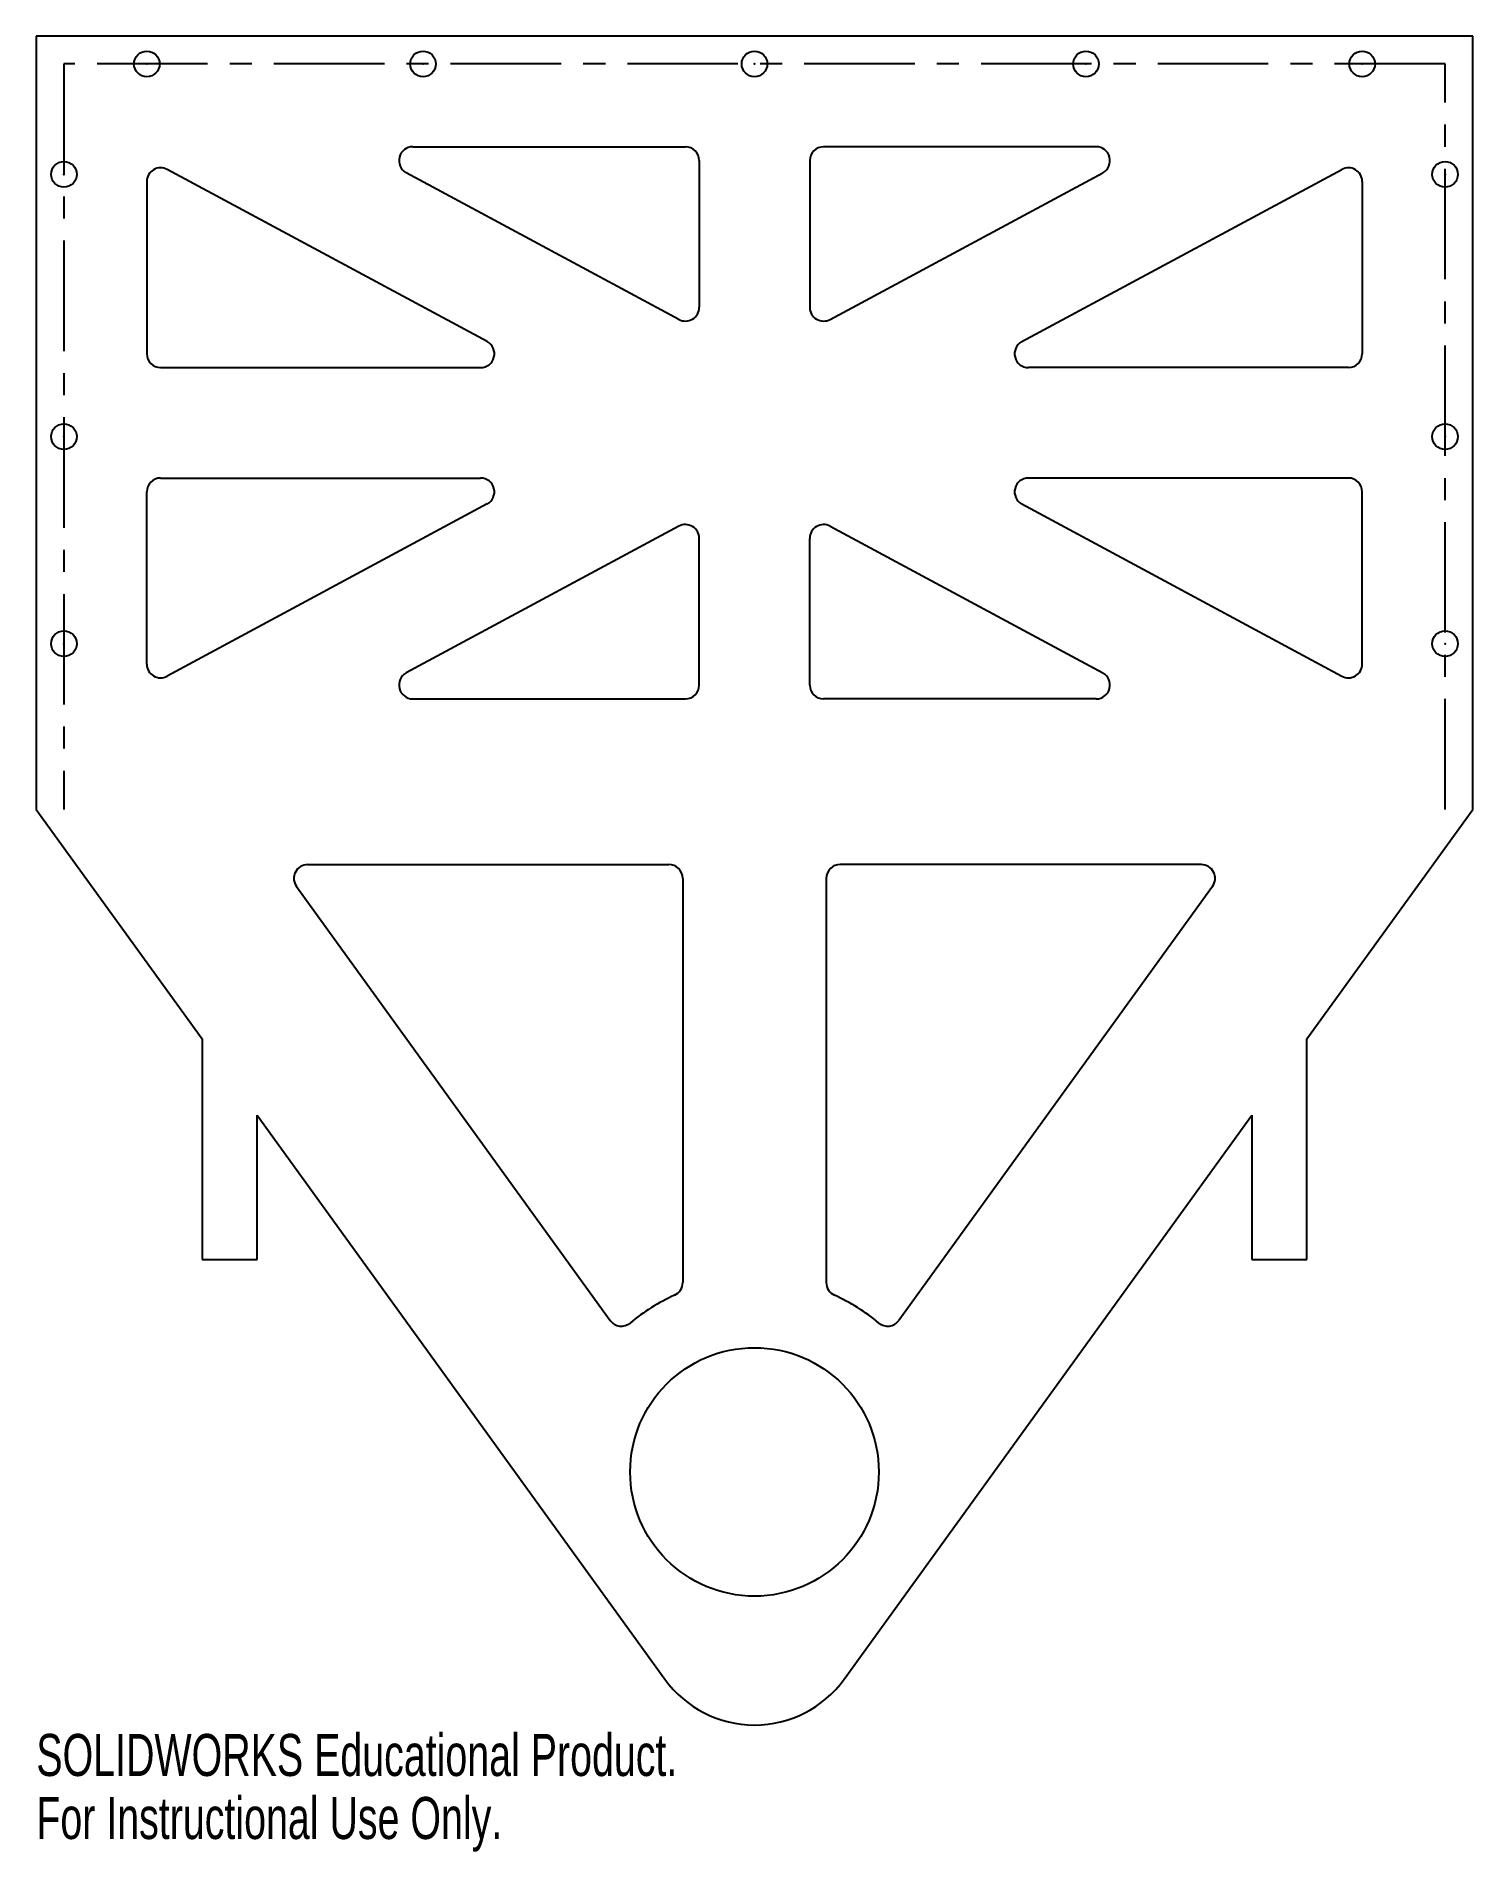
# Model space of a CAD drawing. Header units: inches. Extents: x -3.25 to 3.25, y -6.47 to 1.75.
import ezdxf

# ---------------------------------------------------------------- set-up
doc = ezdxf.new("R2010")
doc.units = ezdxf.units.IN
doc.header["$MEASUREMENT"] = 0
doc.header["$PDSIZE"] = -1
doc.linetypes.add('CENTERX2', pattern=[0.8, 0.5, -0.1, 0.1, -0.1])
doc.styles.add('SLDTEXTSTYLE0', font='TXT', dxfattribs={"width": 0.7})

msp = doc.modelspace()

# ---------------------------------------------------------------- linework, layer by layer
at = {"color": 7, "linetype": 'Continuous', "lineweight": 25}
for p, q in [((-3.25, 1.75), (-3.25, -1.75)), ((3.25, 1.75), (-3.25, 1.75)), ((3.25, -1.75), (3.25, 1.75)), ((-1.5462, 1.25), (-0.3125, 1.25)), ((1.5462, 1.25), (0.3125, 1.25)), ((-0.25, 1.1875), (-0.25, 0.5232)), ((0.25, 1.1875), (0.25, 0.5232)), ((-2.75, 1.0922), (-2.75, 0.3125)), ((-1.2099, 0.3675), (-2.6579, 1.1472)), ((-0.3421, 0.4682), (-1.5758, 1.1325)), ((0.3421, 0.4682), (1.5758, 1.1325)), ((1.2099, 0.3675), (2.6579, 1.1472)), ((2.75, 1.0922), (2.75, 0.3125)), ((-2.6875, 0.25), (-1.2395, 0.25)), ((2.6875, 0.25), (1.2395, 0.25)), ((-2.75, -1.0922), (-2.75, -0.3125)), ((-2.6875, -0.25), (-1.2395, -0.25)), ((2.6875, -0.25), (1.2395, -0.25)), ((2.75, -1.0922), (2.75, -0.3125)), ((-1.2099, -0.3675), (-2.6579, -1.1472)), ((1.2099, -0.3675), (2.6579, -1.1472)), ((-0.3421, -0.4682), (-1.5758, -1.1325)), ((0.3421, -0.4682), (1.5758, -1.1325)), ((-0.25, -1.1875), (-0.25, -0.5232)), ((0.25, -1.1875), (0.25, -0.5232)), ((-1.5462, -1.25), (-0.3125, -1.25)), ((1.5462, -1.25), (0.3125, -1.25)), ((-3.25, -1.75), (-2.5, -2.7885)), ((2.5, -2.7885), (3.25, -1.75)), ((-2.0221, -2), (-0.3875, -2)), ((2.0221, -2), (0.3875, -2)), ((-2.0727, -2.0991), (-0.6534, -4.0643)), ((-0.325, -2.0625), (-0.325, -3.8928)), ((0.325, -2.0625), (0.325, -3.8928)), ((2.0727, -2.0991), (0.6534, -4.0643)), ((-2.5, -2.7885), (-2.5, -3.7885)), ((2.5, -3.7885), (2.5, -2.7885)), ((-2.25, -3.1346), (-0.4053, -5.6888)), ((-2.25, -3.7885), (-2.25, -3.1346)), ((0.4053, -5.6888), (2.25, -3.1346)), ((2.25, -3.1346), (2.25, -3.7885)), ((-2.5, -3.7885), (-2.25, -3.7885)), ((2.25, -3.7885), (2.5, -3.7885))]:
    msp.add_line(p, q, dxfattribs=at)
at = {"color": 7, "linetype": 'CENTERX2'}
for p, q in [((3.125, 1.625), (-3.125, 1.625)), ((-3.125, 1.625), (-3.125, -1.75)), ((3.125, -1.75), (3.125, 1.625))]:
    msp.add_line(p, q, dxfattribs=at)
at = {"color": 7, "linetype": 'Continuous', "lineweight": 25}
for centre, radius in [((-2.75, 1.625), 0.058), ((-1.5, 1.625), 0.058), ((0, 1.625), 0.058), ((1.5, 1.625), 0.058), ((2.75, 1.625), 0.058), ((-3.125, 1.125), 0.058), ((3.125, 1.125), 0.058), ((-3.125, -0.0625), 0.058), ((3.125, -0.0625), 0.058), ((-3.125, -1), 0.058), ((3.125, -1), 0.058), ((0, -4.75), 0.5625)]:
    msp.add_circle(centre, radius, dxfattribs=at)
for centre, radius, start, end in [((-1.5462, 1.1875), 0.0625, 90, 241.69924), ((-0.3125, 1.1875), 0.0625, 0, 90), ((0.3125, 1.1875), 0.0625, 90, 180), ((1.5462, 1.1875), 0.0625, 298.30076, 90), ((-2.6875, 1.0922), 0.0625, 61.69924, 180), ((2.6875, 1.0922), 0.0625, 0, 118.30076), ((-0.3125, 0.5232), 0.0625, 241.69924, 0), ((0.3125, 0.5232), 0.0625, 180, 298.30076), ((-1.2395, 0.3125), 0.0625, 270, 61.69924), ((1.2395, 0.3125), 0.0625, 118.30076, 270), ((-2.6875, 0.3125), 0.0625, 180, 270), ((2.6875, 0.3125), 0.0625, 270, 0), ((-2.6875, -0.3125), 0.0625, 90, 180), ((-1.2395, -0.3125), 0.0625, 298.30076, 90), ((1.2395, -0.3125), 0.0625, 90, 241.69924), ((2.6875, -0.3125), 0.0625, 0, 90), ((-0.3125, -0.5232), 0.0625, 0, 118.30076), ((0.3125, -0.5232), 0.0625, 61.69924, 180), ((-2.6875, -1.0922), 0.0625, 180, 298.30076), ((-1.5462, -1.1875), 0.0625, 118.30076, 270), ((1.5462, -1.1875), 0.0625, 270, 61.69924), ((2.6875, -1.0922), 0.0625, 241.69924, 0), ((-0.3125, -1.1875), 0.0625, 270, 0), ((0.3125, -1.1875), 0.0625, 180, 270), ((-2.0221, -2.0625), 0.0625, 90, 215.83765), ((-0.3875, -2.0625), 0.0625, 0, 90), ((0.3875, -2.0625), 0.0625, 90, 180), ((2.0221, -2.0625), 0.0625, 324.16235, 90), ((-0.3875, -3.8928), 0.0625, 294.32498, 0), ((0.3875, -3.8928), 0.0625, 180, 245.67502), ((0, -4.75), 0.8782, 114.32498, 129.84458), ((0, -4.75), 0.8782, 50.15542, 65.67502), ((-0.6027, -4.0277), 0.0625, 215.83765, 309.84458), ((0.6027, -4.0277), 0.0625, 230.15542, 324.16235), ((0, -5.396), 0.5, 215.83765, 324.16235)]:
    msp.add_arc(centre, radius, start, end, dxfattribs=at)
at = {"color": 7, "linetype": 'Continuous'}
for p in [(-2.75, 1.625), (-1.5, 1.625), (0, 1.625), (1.5, 1.625), (2.75, 1.625), (-3.125, 1.125), (3.125, 1.125), (-3.125, -0.0625), (3.125, -0.0625), (-3.125, -1), (3.125, -1)]:
    msp.add_point(p, dxfattribs=at)

# ---------------------------------------------------------------- texts
at = {"color": 7, "linetype": 'Continuous', "char_height": 0.1903, "attachment_point": 1, "style": 'SLDTEXTSTYLE0'}
for s, insert in [('SOLIDWORKS Educational Product.', (-3.25, -5.9362)), ('For Instructional Use Only.', (-3.25, -6.2216))]:
    msp.add_mtext(s, dxfattribs=dict(at, insert=insert))

doc.saveas('drawing.dxf')
